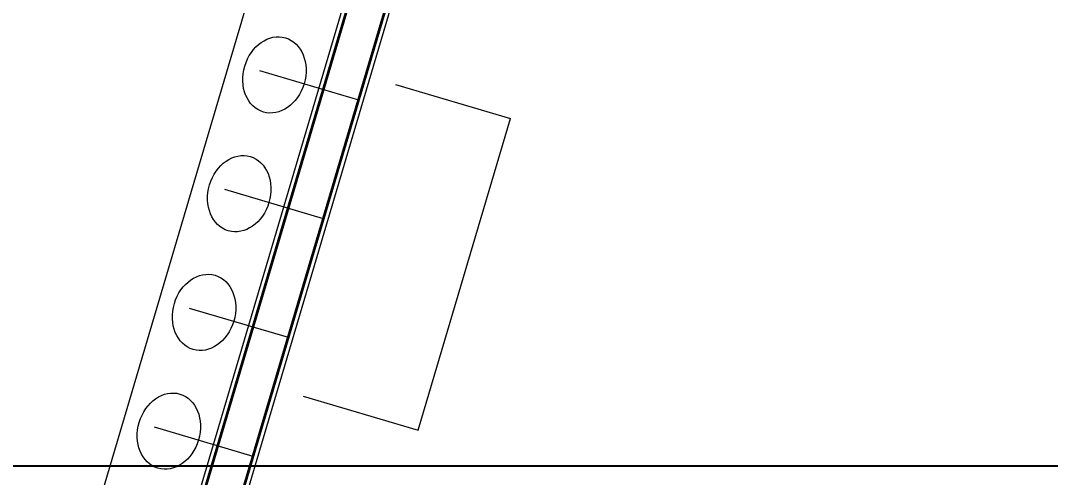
# Model space of a CAD drawing. Header units: millimetres. Extents: x 62878 to 70819, y -67946 to -61850.
# Drawn here: x 68204 to 68869, y -64295 to -64000 of the extents above; entities that cross this region are included whole.
import ezdxf
from ezdxf.enums import TextEntityAlignment as Align

# ---------------------------------------------------------------- set-up
doc = ezdxf.new("R2010")
doc.units = ezdxf.units.MM
doc.layers.add('alan hesabı1', color=7, linetype='Continuous', plot=False)
for name, color, linetype, lineweight in [('DOGRAMA', 171, 'Continuous', 0), ('DUVAR-GAZBETON', 84, 'Continuous', 35), ('GOR-1-yeni', 46, 'Continuous', 9), ('SIVA(yeni)', 2, 'Continuous', 9), ('TEFRİŞ-yeni', 53, 'Continuous', 9)]:
    doc.layers.add(name, color=color, linetype=linetype, lineweight=lineweight)
doc.layers.add('MAH-ADI 2', color=11, linetype='Continuous')
doc.styles.add('bold', font='arial.ttf', dxfattribs={"height": 10})

msp = doc.modelspace()

# ---------------------------------------------------------------- linework, layer by layer
msp.add_lwpolyline([(68896.02, -63031.44), (69030.26, -63071.18), (69185.28, -62547.65), (68893, -62461.11, 1.044368), (68063.2, -62298.73, 0.204375), (63106.96, -62494.78, 0.353953), (62932.94, -62997.83), (63753.18, -65779.6), (64154.95, -67142.15), (65336.72, -66792.62), (65336.7, -66829.11), (65270.54, -66829.07, 0.626789), (65270.2, -67369.07), (65531.84, -67369.23, 0.926242), (66130.09, -67369.61), (66391.73, -67369.77, 0.626743), (66392.07, -66829.77), (66326.15, -66829.73), (66326.17, -66793.24), (67506.16, -67144.13), (68467.02, -63899.09), (68625.2, -63946.04), (68896.02, -63031.42)], format="xyb")
msp.add_lwpolyline([(64978.8, -67227.8), (69093.8, -67227.8), (69093.8, -64287.8), (64978.8, -64287.8)], close=True)
at = {"layer": 'alan hesabı1'}
msp.add_lwpolyline([(67776.82, -64578.94), (67784.88, -64551.72), (67689.08, -64523.35), (67798.91, -64157.89), (68089.82, -64244.03), (68200.59, -63870.09), (68361.56, -63917.76), (68352.64, -63947.86), (68421.8, -63968.34), (68244.68, -64566.26), (68009.77, -64496.7), (67968.59, -64635.73)], close=True, dxfattribs=at)
at = {"layer": 'DOGRAMA', "lineweight": -2}
msp.add_lwpolyline([(66522.14, -66852.65), (67506.16, -67144.13), (68892.83, -62461.06)], dxfattribs=at)
at = {"layer": 'DUVAR-GAZBETON', "ltscale": 0.5}
for p, q in [((68220.15, -64732.61), (68476.19, -63868.23)), ((68209.35, -64685.57), (68424.02, -63960.83))]:
    msp.add_line(p, q, dxfattribs=at)
at = {"layer": 'GOR-1-yeni'}
for p, q in [((68445.89, -64041.13), (68520.02, -64063.08)), ((68460.39, -64264.43), (68520.02, -64063.08)), ((68386.26, -64242.48), (68460.39, -64264.43))]:
    msp.add_line(p, q, dxfattribs=at)
at = {"layer": 'SIVA(yeni)'}
for p, q in [((68223.82, -64731), (68469.9, -63899.94)), ((68242.66, -64562.53), (68418.07, -63970.37))]:
    msp.add_line(p, q, dxfattribs=at)
at = {"layer": 'TEFRİŞ-yeni'}
for p, q in [((68185.13, -64545.5), (68360.54, -63953.33)), ((68358.04, -64032.17), (68421.89, -64051.07)), ((68335.32, -64108.87), (68399.17, -64127.78)), ((68312.6, -64185.58), (68376.46, -64204.49)), ((68289.88, -64262.28), (68353.75, -64281.2))]:
    msp.add_line(p, q, dxfattribs=at)
for centre in [(68367.62, -64035), (68344.91, -64111.71), (68322.19, -64188.42), (68299.47, -64265.12)]:
    msp.add_ellipse(centre, major_axis=(7.1, 23.97), ratio=0.8, dxfattribs=at)

# ---------------------------------------------------------------- texts
at = {"layer": 'MAH-ADI 2', "style": 'bold'}
msp.add_text('WC (kadın)', height=20, rotation=343.94824, dxfattribs=at).set_placement((68154.47, -64302.53), align=Align.MIDDLE_CENTER)

doc.saveas('drawing.dxf')
